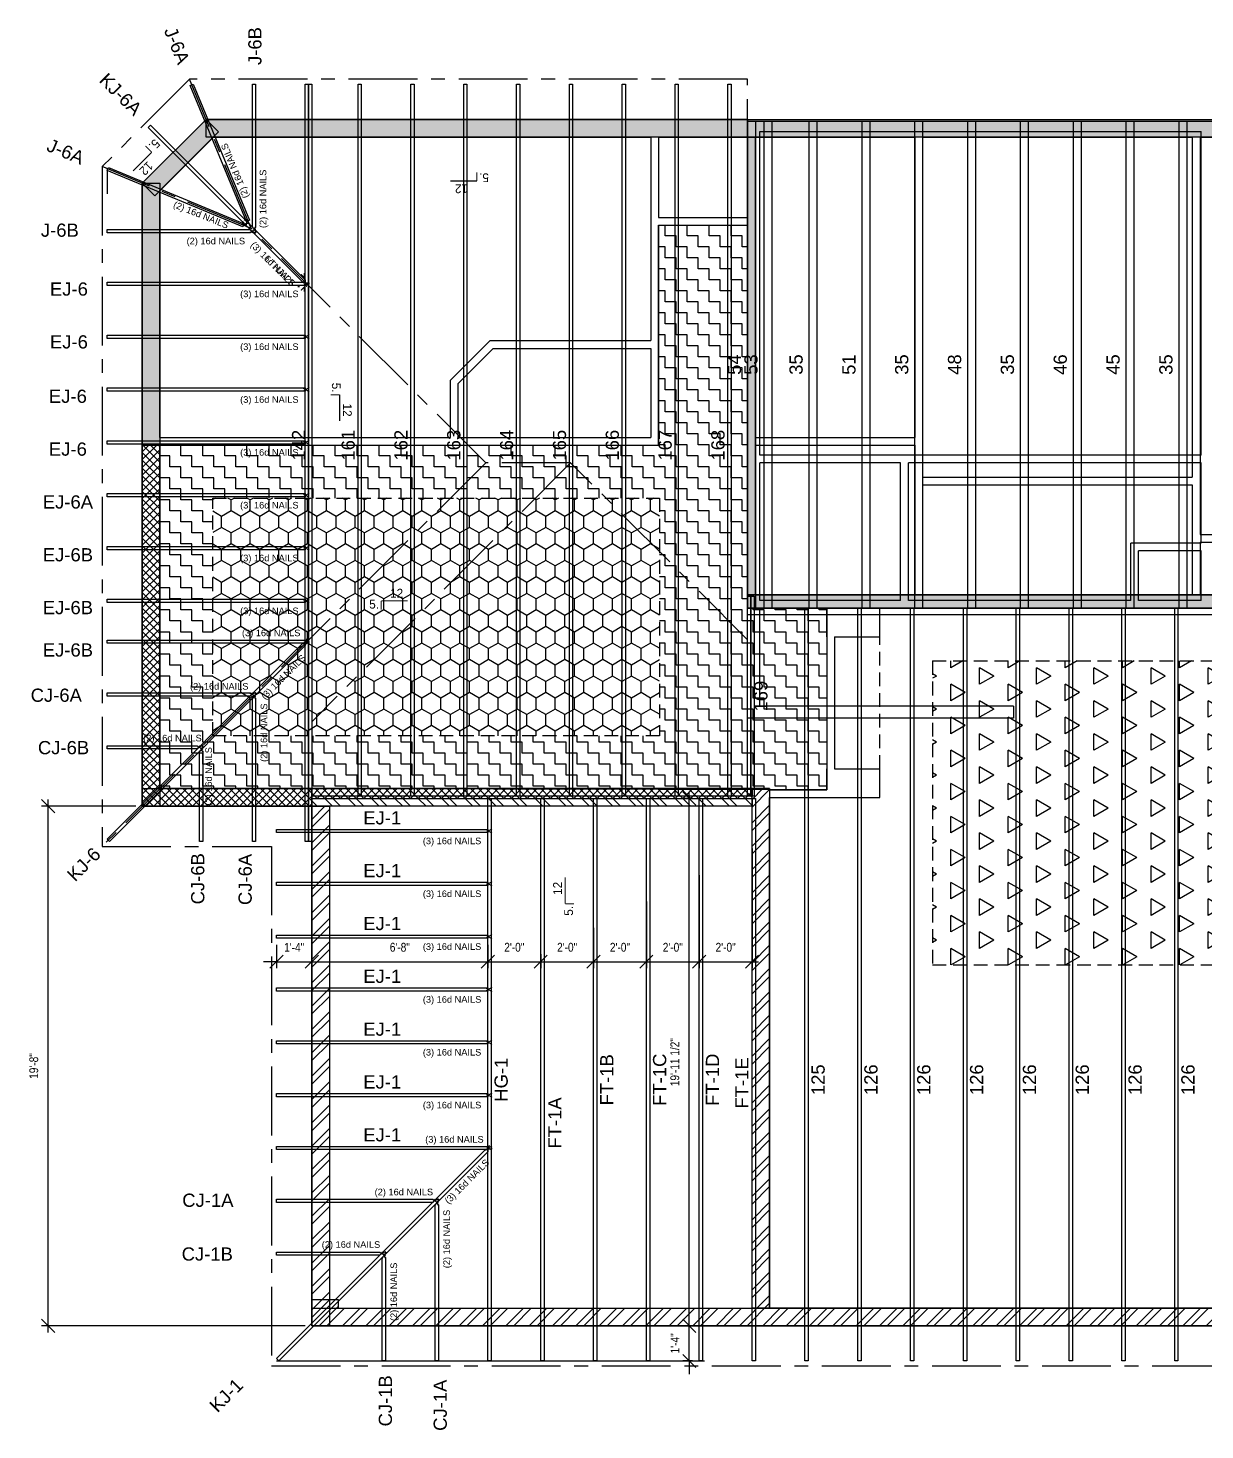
# Model space of a CAD drawing. Header units: inches. Extents: x -2265 to 1810, y 198 to 834.
# Drawn here: x 601 to 1135, y 198 to 834 of the extents above; entities that cross this region are included whole.
import ezdxf
from ezdxf.enums import TextEntityAlignment as Align

# ---------------------------------------------------------------- set-up
doc = ezdxf.new("R2010")
doc.units = ezdxf.units.IN
doc.header["$LTSCALE"] = 25
doc.header["$MEASUREMENT"] = 0
doc.header["$PDMODE"] = 34
doc.header["$PDSIZE"] = 0.08
doc.linetypes.add('CENTER', pattern=[2, 1.25, -0.25, 0.25, -0.25])
doc.linetypes.add('HIDDEN', pattern=[0.375, 0.25, -0.125])
for name, color, linetype in [('1WEXTERIOR', 150, 'Continuous'), ('1WINTERIOR', 4, 'Continuous'), ('1WMISC', 202, 'Continuous'), ('2WEXTERIOR', 192, 'Continuous'), ('2WINTERIOR', 201, 'Continuous'), ('r_ceiling_height', 1, 'Continuous'), ('R_connectors', 150, 'Continuous'), ('R_connectors_text', 150, 'Continuous'), ('RBearing', 53, 'Continuous'), ('RDIM', 2, 'Continuous'), ('RLWorking', 32, 'Continuous'), ('RMARK', 80, 'Continuous'), ('ROOF', 7, 'CENTER'), ('RTRUSS', 30, 'Continuous')]:
    doc.layers.add(name, color=color, linetype=linetype)
doc.styles.add('Dim', font='ARIALN.TTF')
doc.styles.add('Plane', font='arial.ttf')
doc.dimstyles.new('Clearspan', dxfattribs={"dimscale": 48, "dimtxt": 0.083333, "dimasz": 0.125, "dimexe": 0.0625, "dimexo": 0.0625, "dimgap": 0.09375, "dimtad": 1, "dimtoh": 1, "dimdec": 4, "dimzin": 3, "dimdsep": 46, "dimlunit": 4, "dimtxsty": 'Dim', "dimblk": 'OBLIQUE', "dimcen": 0.09375, "dimdle": 0.0625, "dimazin": 0, "dimtfac": 1, "dimtdec": 4, "dimtix": 1, "dimtmove": 2, "dimatfit": 3, "dimfxl": 1, "dimfrac": 2, "dimtolj": 1, "dimtzin": 3, "dimarcsym": 0})

# ---------------------------------------------------------------- blocks, each defined once
blk = doc.blocks.new('PitchIndicator')
at = {"color": 0, "const_width": 0.5}
for points in [[(0, 0), (0, 4)], [(0, 4), (12, 4)]]:
    blk.add_lwpolyline(points, dxfattribs=at)
at = {"color": 0}
blk.add_text('12', height=4, dxfattribs=at).set_placement((4, 5.5))
blk.add_attdef('PITCH', text='', height=4, dxfattribs=at).set_placement((-1, 0.5), align=Align.RIGHT)
blk = doc.blocks.new('hanger16dNAILS')
at = {"color": 0, "const_width": 0.5}
for points in [[(1.12, -0.75), (-1.91, 1)], [(1.12, 0.75), (-1.91, -1)]]:
    blk.add_lwpolyline(points, dxfattribs=at)
blk = doc.blocks.new('_OBLIQUE')
at = {"color": 0, "linetype": 'ByBlock'}
blk.add_line((-0.5, -0.5), (0.5, 0.5), dxfattribs=at)
blk = doc.blocks.new('*D189')
at = {"layer": 'Defpoints', "color": 0, "transparency": 16777216}
for p in [(713.44, 420.86), (729.44, 420.86), (729.44, 410.23)]:
    blk.add_point(p, dxfattribs=at)
at = {"layer": 'RDIM', "color": 0, "lineweight": -2, "transparency": 16777216}
for p, q in [((713.44, 417.86), (713.44, 407.23)), ((729.44, 417.86), (729.44, 407.23)), ((713.44, 410.23), (707.44, 410.23)), ((713.44, 410.23), (729.44, 410.23)), ((729.44, 410.23), (735.44, 410.23))]:
    blk.add_line(p, q, dxfattribs=at)
at = {"layer": 'RDIM', "color": 0, "lineweight": -2, "transparency": 16777216, "xscale": 6, "yscale": 6, "zscale": 6}
blk.add_blockref('_OBLIQUE', (713.44, 410.23), dxfattribs=at)
at = {"layer": 'RDIM', "color": 0, "lineweight": -2, "transparency": 16777216, "xscale": 6, "yscale": 6, "zscale": 6, "rotation": 180}
blk.add_blockref('_OBLIQUE', (729.44, 410.23), dxfattribs=at)
at = {"layer": 'RDIM', "color": 0, "transparency": 16777216, "insert": (721.44, 416.74), "char_height": 4, "attachment_point": 5, "style": 'Dim'}
blk.add_mtext('\\A1;1\'-4"', dxfattribs=at)
blk = doc.blocks.new('*D190')
at = {"layer": 'Defpoints', "color": 0, "transparency": 16777216}
for p in [(729.44, 420.86), (809.44, 420.86), (809.44, 410.23)]:
    blk.add_point(p, dxfattribs=at)
at = {"layer": 'RDIM', "color": 0, "lineweight": -2, "transparency": 16777216}
for p, q in [((729.44, 417.86), (729.44, 407.23)), ((809.44, 417.86), (809.44, 407.23)), ((726.44, 410.23), (812.44, 410.23))]:
    blk.add_line(p, q, dxfattribs=at)
at = {"layer": 'RDIM', "color": 0, "lineweight": -2, "transparency": 16777216, "xscale": 6, "yscale": 6, "zscale": 6, "rotation": 180}
blk.add_blockref('_OBLIQUE', (729.44, 410.23), dxfattribs=at)
at = {"layer": 'RDIM', "color": 0, "lineweight": -2, "transparency": 16777216, "xscale": 6, "yscale": 6, "zscale": 6}
blk.add_blockref('_OBLIQUE', (809.44, 410.23), dxfattribs=at)
at = {"layer": 'RDIM', "color": 0, "transparency": 16777216, "insert": (769.44, 416.77), "char_height": 4, "attachment_point": 5, "style": 'Dim'}
blk.add_mtext('\\A1;6\'-8"', dxfattribs=at)
blk = doc.blocks.new('*D191')
at = {"layer": 'Defpoints', "color": 0, "transparency": 16777216}
for p in [(809.44, 420.86), (833.44, 416.61, 191.31), (833.44, 410.23)]:
    blk.add_point(p, dxfattribs=at)
at = {"layer": 'RDIM', "color": 0, "lineweight": -2, "transparency": 16777216}
for p, q in [((809.44, 417.86), (809.44, 407.23)), ((806.44, 410.23), (836.44, 410.23)), ((833.44, 413.61), (833.44, 407.23))]:
    blk.add_line(p, q, dxfattribs=at)
at = {"layer": 'RDIM', "color": 0, "lineweight": -2, "transparency": 16777216, "xscale": 6, "yscale": 6, "zscale": 6, "rotation": 180}
blk.add_blockref('_OBLIQUE', (809.44, 410.23), dxfattribs=at)
at = {"layer": 'RDIM', "color": 0, "lineweight": -2, "transparency": 16777216, "xscale": 6, "yscale": 6, "zscale": 6}
blk.add_blockref('_OBLIQUE', (833.44, 410.23), dxfattribs=at)
at = {"layer": 'RDIM', "color": 0, "transparency": 16777216, "insert": (821.44, 416.77), "char_height": 4, "attachment_point": 5, "style": 'Dim'}
blk.add_mtext('\\A1;2\'-0"', dxfattribs=at)
blk = doc.blocks.new('*D192')
at = {"layer": 'Defpoints', "color": 0, "transparency": 16777216}
for p in [(857.44, 428.61, 201.31), (833.44, 416.61, 191.31), (857.44, 410.23)]:
    blk.add_point(p, dxfattribs=at)
at = {"layer": 'RDIM', "color": 0, "lineweight": -2, "transparency": 16777216}
for p, q in [((857.44, 425.61), (857.44, 407.23)), ((830.44, 410.23), (860.44, 410.23)), ((833.44, 413.61), (833.44, 407.23))]:
    blk.add_line(p, q, dxfattribs=at)
at = {"layer": 'RDIM', "color": 0, "lineweight": -2, "transparency": 16777216, "xscale": 6, "yscale": 6, "zscale": 6, "rotation": 180}
blk.add_blockref('_OBLIQUE', (833.44, 410.23), dxfattribs=at)
at = {"layer": 'RDIM', "color": 0, "lineweight": -2, "transparency": 16777216, "xscale": 6, "yscale": 6, "zscale": 6}
blk.add_blockref('_OBLIQUE', (857.44, 410.23), dxfattribs=at)
at = {"layer": 'RDIM', "color": 0, "transparency": 16777216, "insert": (845.44, 416.77), "char_height": 4, "attachment_point": 5, "style": 'Dim'}
blk.add_mtext('\\A1;2\'-0"', dxfattribs=at)
blk = doc.blocks.new('*D193')
at = {"layer": 'Defpoints', "color": 0, "transparency": 16777216}
for p in [(881.44, 440.61, 211.31), (857.44, 428.61, 201.31), (881.44, 410.23)]:
    blk.add_point(p, dxfattribs=at)
at = {"layer": 'RDIM', "color": 0, "lineweight": -2, "transparency": 16777216}
for p, q in [((881.44, 437.61), (881.44, 407.23)), ((857.44, 425.61), (857.44, 407.23)), ((854.44, 410.23), (884.44, 410.23))]:
    blk.add_line(p, q, dxfattribs=at)
at = {"layer": 'RDIM', "color": 0, "lineweight": -2, "transparency": 16777216, "xscale": 6, "yscale": 6, "zscale": 6, "rotation": 180}
blk.add_blockref('_OBLIQUE', (857.44, 410.23), dxfattribs=at)
at = {"layer": 'RDIM', "color": 0, "lineweight": -2, "transparency": 16777216, "xscale": 6, "yscale": 6, "zscale": 6}
blk.add_blockref('_OBLIQUE', (881.44, 410.23), dxfattribs=at)
at = {"layer": 'RDIM', "color": 0, "transparency": 16777216, "insert": (869.44, 416.77), "char_height": 4, "attachment_point": 5, "style": 'Dim'}
blk.add_mtext('\\A1;2\'-0"', dxfattribs=at)
blk = doc.blocks.new('*D194')
at = {"layer": 'Defpoints', "color": 0, "transparency": 16777216}
for p in [(905.44, 452.61, 221.31), (881.44, 440.61, 211.31), (905.44, 410.23)]:
    blk.add_point(p, dxfattribs=at)
at = {"layer": 'RDIM', "color": 0, "lineweight": -2, "transparency": 16777216}
for p, q in [((905.44, 449.61), (905.44, 407.23)), ((881.44, 437.61), (881.44, 407.23)), ((878.44, 410.23), (908.44, 410.23))]:
    blk.add_line(p, q, dxfattribs=at)
at = {"layer": 'RDIM', "color": 0, "lineweight": -2, "transparency": 16777216, "xscale": 6, "yscale": 6, "zscale": 6, "rotation": 180}
blk.add_blockref('_OBLIQUE', (881.44, 410.23), dxfattribs=at)
at = {"layer": 'RDIM', "color": 0, "lineweight": -2, "transparency": 16777216, "xscale": 6, "yscale": 6, "zscale": 6}
blk.add_blockref('_OBLIQUE', (905.44, 410.23), dxfattribs=at)
at = {"layer": 'RDIM', "color": 0, "transparency": 16777216, "insert": (893.44, 416.77), "char_height": 4, "attachment_point": 5, "style": 'Dim'}
blk.add_mtext('\\A1;2\'-0"', dxfattribs=at)
blk = doc.blocks.new('*D195')
at = {"layer": 'Defpoints', "color": 0, "transparency": 16777216}
for p in [(929.44, 464.61, 231.31), (905.44, 452.61, 221.31), (929.44, 410.23)]:
    blk.add_point(p, dxfattribs=at)
at = {"layer": 'RDIM', "color": 0, "lineweight": -2, "transparency": 16777216}
for p, q in [((929.44, 461.61), (929.44, 407.23)), ((905.44, 449.61), (905.44, 407.23)), ((902.44, 410.23), (932.44, 410.23))]:
    blk.add_line(p, q, dxfattribs=at)
at = {"layer": 'RDIM', "color": 0, "lineweight": -2, "transparency": 16777216, "xscale": 6, "yscale": 6, "zscale": 6, "rotation": 180}
blk.add_blockref('_OBLIQUE', (905.44, 410.23), dxfattribs=at)
at = {"layer": 'RDIM', "color": 0, "lineweight": -2, "transparency": 16777216, "xscale": 6, "yscale": 6, "zscale": 6}
blk.add_blockref('_OBLIQUE', (929.44, 410.23), dxfattribs=at)
at = {"layer": 'RDIM', "color": 0, "transparency": 16777216, "insert": (917.44, 416.77), "char_height": 4, "attachment_point": 5, "style": 'Dim'}
blk.add_mtext('\\A1;2\'-0"', dxfattribs=at)
blk = doc.blocks.new('*D196')
at = {"layer": 'Defpoints', "color": 0, "transparency": 16777216}
for p in [(609.7, 480.86), (652.44, 480.86), (729.44, 244.86)]:
    blk.add_point(p, dxfattribs=at)
at = {"layer": 'RDIM', "color": 0, "lineweight": -2, "transparency": 16777216}
for p, q in [((649.44, 480.86), (606.7, 480.86)), ((609.7, 241.86), (609.7, 483.86)), ((726.44, 244.86), (606.7, 244.86))]:
    blk.add_line(p, q, dxfattribs=at)
at = {"layer": 'RDIM', "color": 0, "lineweight": -2, "transparency": 16777216, "xscale": 6, "yscale": 6, "zscale": 6}
for p, rotation in [((609.7, 480.86), 90), ((609.7, 244.86), 270)]:
    blk.add_blockref('_OBLIQUE', p, dxfattribs=dict(at, rotation=rotation))
at = {"layer": 'RDIM', "color": 0, "transparency": 16777216, "insert": (603.16, 362.86), "char_height": 4, "attachment_point": 5, "rotation": 90, "style": 'Dim'}
blk.add_mtext('\\A1;19\'-8"', dxfattribs=at)
blk = doc.blocks.new('*D197')
at = {"layer": 'Defpoints', "color": 0, "transparency": 16777216}
for p in [(900.94, 244.86), (905.44, 244.86), (905.44, 228.86)]:
    blk.add_point(p, dxfattribs=at)
at = {"layer": 'RDIM', "color": 0, "lineweight": -2, "transparency": 16777216}
for p, q in [((900.94, 244.86), (900.94, 250.86)), ((902.44, 244.86), (897.94, 244.86)), ((900.94, 228.86), (900.94, 244.86)), ((902.44, 228.86), (897.94, 228.86)), ((900.94, 228.86), (900.94, 222.86))]:
    blk.add_line(p, q, dxfattribs=at)
at = {"layer": 'RDIM', "color": 0, "lineweight": -2, "transparency": 16777216, "xscale": 6, "yscale": 6, "zscale": 6}
for p, rotation in [((900.94, 244.86), 270), ((900.94, 228.86), 90)]:
    blk.add_blockref('_OBLIQUE', p, dxfattribs=dict(at, rotation=rotation))
at = {"layer": 'RDIM', "color": 0, "transparency": 16777216, "insert": (894.43, 236.86), "char_height": 4, "attachment_point": 5, "rotation": 90, "style": 'Dim'}
blk.add_mtext('\\A1;1\'-4"', dxfattribs=at)
blk = doc.blocks.new('*D198')
at = {"layer": 'Defpoints', "color": 0, "transparency": 16777216}
for p in [(900.94, 484.36), (905.44, 484.36), (905.44, 244.86)]:
    blk.add_point(p, dxfattribs=at)
at = {"layer": 'RDIM', "color": 0, "lineweight": -2, "transparency": 16777216}
for p, q in [((902.44, 484.36), (897.94, 484.36)), ((900.94, 241.86), (900.94, 487.36)), ((902.44, 244.86), (897.94, 244.86))]:
    blk.add_line(p, q, dxfattribs=at)
at = {"layer": 'RDIM', "color": 0, "lineweight": -2, "transparency": 16777216, "xscale": 6, "yscale": 6, "zscale": 6}
for p, rotation in [((900.94, 484.36), 90), ((900.94, 244.86), 270)]:
    blk.add_blockref('_OBLIQUE', p, dxfattribs=dict(at, rotation=rotation))
at = {"layer": 'RDIM', "color": 0, "transparency": 16777216, "insert": (894.37, 364.61), "char_height": 4, "attachment_point": 5, "rotation": 90, "style": 'Dim'}
blk.add_mtext('\\A1;19\'-11 1/2"', dxfattribs=at)
blk = doc.blocks.new('hangerTHJA26L45')
at = {"color": 0, "const_width": 0.5}
for points in [[(-1.25, 3.9571), (-1.25, 1.9571), (-2.6642, 3.3713)], [(0.3408, 3.1692), (1.0479, 3.8764)], [(3.3713, -2.6642), (1.9571, -1.25), (3.9571, -1.25)]]:
    blk.add_lwpolyline(points, dxfattribs=at)

msp = doc.modelspace()

# ---------------------------------------------------------------- hatches: boundary and pattern name
at = {"layer": '1WMISC'}
h = msp.add_hatch(dxfattribs=at)
h.set_pattern_fill('DOTS', color=2, scale=20, angle=90)
h.paths.add_polyline_path([(1685.44329, 459.86018), (1677.44329, 459.86018), (1677.44329, 576.86018), (1717.44329, 576.86018), (1717.44329, 784.86018), (684.757, 784.86018), (660.44329, 760.54647), (660.44329, 644.86018), (652.44329, 644.86018), (652.44329, 763.86018), (681.44329, 792.86018), (1725.44329, 792.86018), (1725.44329, 568.86018), (1685.44329, 568.86018)])
h = msp.add_hatch(dxfattribs=at)
h.set_pattern_fill('DOTS', color=2, scale=20, angle=90)
h.paths.add_polyline_path([(927.44329, 784.86018), (927.44329, 570.86018), (1294.94329, 570.86018), (1294.94329, 576.86018), (930.94329, 576.86018), (930.94329, 784.86018)])
h = msp.add_hatch(dxfattribs=at)
h.set_pattern_fill('ANSI37', color=3, scale=20, angle=90)
h.paths.add_polyline_path([(652.44329, 644.86018), (652.44329, 480.86018), (729.44329, 480.86018), (729.44329, 488.86018), (660.44329, 488.86018), (660.44329, 644.86018)])
h = msp.add_hatch(dxfattribs=at)
h.set_pattern_fill('ANSI32', color=256, scale=20)
h.paths.add_polyline_path([(1677.44329, 252.86018), (1677.44329, 244.86018), (729.44329, 244.86018), (729.44329, 480.86018), (737.44329, 480.86018), (737.44329, 256.86018), (741.44329, 256.86018), (741.44329, 252.86018), (929.44329, 252.86018), (929.44329, 488.86018), (937.44329, 488.86018), (937.44329, 252.86018)])
h = msp.add_hatch(dxfattribs=at)
h.set_pattern_fill('ANSI37', color=3, scale=20, angle=90)
h.paths.add_polyline_path([(729.44329, 488.86018), (729.44329, 484.36018), (929.44329, 484.36018), (929.44329, 488.86018)])
h = msp.add_hatch(dxfattribs=at)
h.set_pattern_fill('ANSI32', color=256, scale=20, angle=90)
h.paths.add_polyline_path([(729.44329, 480.86018), (729.44329, 484.36018), (929.44329, 484.36018), (929.44329, 480.86018)])
at = {"layer": 'r_ceiling_height'}
h = msp.add_hatch(dxfattribs=at)
h.set_pattern_fill('ZIGZAG', color=256, scale=40, angle=90)
h.set_pattern_definition([(90, (0, 0), (-5, 5), [5, -5]), (180, (3e-16, 5), (-5, -5), [5, -5])])
h.paths.add_polyline_path([(927.44329, 570.86018), (927.44329, 744.86018), (886.94329, 744.86018), (886.94329, 644.86018), (660.44329, 644.86018), (660.44329, 488.86018), (729.44329, 488.86018), (929.44329, 488.86018), (937.44329, 488.86018), (937.44329, 488.40308), (963.44329, 488.36018), (963.44329, 570.86018)])
h.paths.add_polyline_path([(887.44329, 512.86018), (684.44329, 512.86018), (684.44329, 620.86018), (887.44329, 620.86018)], flags=16)
h = msp.add_hatch(dxfattribs=at)
h.set_pattern_fill('HONEY', color=90, scale=40, angle=90)
h.paths.add_polyline_path([(684.44329, 620.86018), (684.44329, 512.86018), (887.44329, 512.86018), (887.44329, 620.86018)])
h = msp.add_hatch(dxfattribs=at)
h.set_pattern_fill('TRIANG', color=90, scale=40, angle=90)
h.paths.add_polyline_path([(1233.44329, 408.86018), (1233.44329, 546.86018), (1011.44329, 546.86018), (1011.44329, 408.86018)])

# ---------------------------------------------------------------- linework, layer by layer
at = {"layer": '1WEXTERIOR'}
for p, q in [((652.44329, 763.86018), (681.44329, 792.86018)), ((681.44329, 792.86018), (1725.44329, 792.86018)), ((660.44329, 760.54647), (684.757, 784.86018)), ((684.757, 784.86018), (883.44329, 784.86018)), ((886.94329, 784.86018), (927.44329, 784.86018)), ((930.94329, 784.86018), (1003.44329, 784.86018)), ((1006.94329, 784.86018), (1129.44329, 784.86018)), ((1132.94329, 784.86018), (1265.44329, 784.86018)), ((652.44329, 480.86018), (652.44329, 763.86018)), ((660.44329, 648.36018), (660.44329, 760.54647)), ((660.44329, 488.86018), (660.44329, 644.86018)), ((937.44329, 488.86018), (660.44329, 488.86018)), ((937.44329, 488.36018), (937.44329, 488.86018)), ((937.44329, 252.86018), (937.44329, 484.86018)), ((929.44329, 480.86018), (652.44329, 480.86018)), ((729.44329, 480.86018), (729.44329, 244.86018)), ((737.44329, 480.86018), (737.44329, 256.86018)), ((929.44329, 252.86018), (929.44329, 480.86018)), ((729.44329, 256.86018), (741.44329, 256.86018)), ((741.44329, 256.86018), (741.44329, 252.86018)), ((741.44329, 252.86018), (929.44329, 252.86018)), ((1315.44329, 252.86018), (937.44329, 252.86018)), ((729.44329, 244.86018), (929.44329, 244.86018)), ((1733.44329, 244.86018), (929.44329, 244.86018))]:
    msp.add_line(p, q, dxfattribs=at)
at = {"layer": '1WINTERIOR'}
for p, q in [((883.44329, 784.86018), (883.44329, 692.36018)), ((886.94329, 784.86018), (886.94329, 748.36018)), ((927.44329, 784.86018), (927.44329, 748.36018)), ((930.94329, 784.86018), (930.94329, 648.36018)), ((1003.44329, 784.86018), (1003.44329, 648.36018)), ((1006.94329, 784.86018), (1006.94329, 630.36018)), ((1129.44329, 784.86018), (1129.44329, 630.36018)), ((1132.94329, 784.86018), (1132.94329, 604.36018)), ((886.94329, 748.36018), (927.44329, 748.36018)), ((886.94329, 744.86018), (927.44329, 744.86018)), ((886.94329, 744.86018), (886.94329, 644.86018)), ((927.44329, 744.86018), (927.44329, 570.86018)), ((792.44329, 674.36018), (810.44329, 692.36018)), ((795.94329, 672.91043), (811.89304, 688.86018)), ((810.44329, 692.36018), (883.44329, 692.36018)), ((811.89304, 688.86018), (883.44329, 688.86018)), ((883.44329, 688.86018), (883.44329, 648.36018)), ((792.44329, 648.36018), (792.44329, 674.36018)), ((795.94329, 648.36018), (795.94329, 672.91043)), ((660.44329, 648.36018), (792.44329, 648.36018)), ((660.44329, 644.86018), (886.94329, 644.86018)), ((795.94329, 648.36018), (883.44329, 648.36018)), ((930.94329, 648.36018), (1003.44329, 648.36018)), ((930.94329, 644.86018), (1003.44329, 644.86018)), ((930.94329, 644.86018), (930.94329, 576.86018)), ((1003.44329, 644.86018), (1003.44329, 576.86018)), ((1006.94329, 630.36018), (1129.44329, 630.36018)), ((1006.94329, 626.86018), (1129.44329, 626.86018)), ((1006.94329, 626.86018), (1006.94329, 576.86018)), ((1129.44329, 626.86018), (1129.44329, 576.86018)), ((1132.94329, 604.36018), (1223.44329, 604.36018)), ((1132.94329, 600.86018), (1219.94329, 600.86018)), ((1132.94329, 600.86018), (1132.94329, 576.86018)), ((930.94329, 576.86018), (1003.44329, 576.86018)), ((1006.94329, 576.86018), (1129.44329, 576.86018)), ((1132.94329, 576.86018), (1219.94329, 576.86018)), ((927.44329, 570.86018), (963.44329, 570.86018)), ((963.44329, 557.86018), (963.44329, 570.86018)), ((987.44329, 557.86018), (987.44329, 570.86018)), ((987.44329, 570.86018), (1233.44329, 570.86018)), ((963.44329, 557.86018), (963.44329, 497.86018)), ((966.94329, 557.86018), (987.44329, 557.86018)), ((966.94329, 557.86018), (966.94329, 497.86018)), ((963.44329, 488.36018), (963.44329, 497.86018)), ((966.94329, 497.86018), (987.44329, 497.86018)), ((987.44329, 484.86018), (987.44329, 497.86018)), ((937.44329, 488.36018), (963.44329, 488.36018)), ((937.44329, 484.86018), (987.44329, 484.86018))]:
    msp.add_line(p, q, dxfattribs=at)
at = {"layer": '1WINTERIOR', "linetype": 'HIDDEN'}
for p, q in [((684.44329, 512.86018), (684.44329, 620.86018)), ((684.44329, 620.86018), (887.44329, 620.86018)), ((887.44329, 620.86018), (887.44329, 512.86018)), ((987.44329, 497.86018), (987.44329, 557.86018)), ((1011.44329, 546.86018), (1011.44329, 408.86018)), ((1011.44329, 546.86018), (1233.44329, 546.86018)), ((887.44329, 512.86018), (684.44329, 512.86018)), ((1011.44329, 408.86018), (1233.44329, 408.86018))]:
    msp.add_line(p, q, dxfattribs=at)
at = {"layer": '1WMISC', "color": 2}
for points in [[(1685.44329, 459.86018), (1677.44329, 459.86018), (1677.44329, 576.86018), (1717.44329, 576.86018), (1717.44329, 784.86018), (684.757, 784.86018), (660.44329, 760.54647), (660.44329, 644.86018), (652.44329, 644.86018), (652.44329, 763.86018), (681.44329, 792.86018), (1725.44329, 792.86018), (1725.44329, 568.86018), (1685.44329, 568.86018)], [(927.44329, 784.86018), (927.44329, 570.86018), (1294.94329, 570.86018), (1294.94329, 576.86018), (930.94329, 576.86018), (930.94329, 784.86018)]]:
    msp.add_lwpolyline(points, close=True, dxfattribs=at)
at = {"layer": '1WMISC', "color": 3}
for points in [[(652.44329, 644.86018), (652.44329, 480.86018), (729.44329, 480.86018), (729.44329, 488.86018), (660.44329, 488.86018), (660.44329, 644.86018)], [(729.44329, 488.86018), (729.44329, 484.36018), (929.44329, 484.36018), (929.44329, 488.86018)]]:
    msp.add_lwpolyline(points, close=True, dxfattribs=at)
at = {"layer": '1WMISC'}
for points in [[(1677.44329, 252.86018), (1677.44329, 244.86018), (729.44329, 244.86018), (729.44329, 480.86018), (737.44329, 480.86018), (737.44329, 256.86018), (741.44329, 256.86018), (741.44329, 252.86018), (929.44329, 252.86018), (929.44329, 488.86018), (937.44329, 488.86018), (937.44329, 252.86018)], [(729.44329, 480.86018), (729.44329, 484.36018), (929.44329, 484.36018), (929.44329, 480.86018)]]:
    msp.add_lwpolyline(points, close=True, dxfattribs=at)
at = {"layer": '2WEXTERIOR'}
for p, q in [((927.44329, 520.86018), (927.44329, 792.86018)), ((927.44329, 792.86018), (1539.44329, 792.86018)), ((932.94329, 787.36018), (1133.44329, 787.36018)), ((932.94329, 640.36018), (932.94329, 787.36018)), ((932.94329, 574.36018), (932.94329, 636.86018)), ((932.94329, 526.36018), (932.94329, 570.86018)), ((1048.25865, 526.36018), (932.94329, 526.36018)), ((1048.25865, 526.36018), (1048.25865, 520.86018)), ((1048.25865, 520.86018), (927.44329, 520.86018))]:
    msp.add_line(p, q, dxfattribs=at)
at = {"layer": '2WINTERIOR'}
for p, q in [((1133.44329, 640.36018), (1133.44329, 787.36018)), ((1133.44329, 640.36018), (932.94329, 640.36018)), ((996.94329, 636.86018), (932.94329, 636.86018)), ((996.94329, 574.36018), (996.94329, 636.86018)), ((1133.44329, 636.86018), (1000.44329, 636.86018)), ((1000.44329, 574.36018), (1000.44329, 636.86018)), ((1133.44329, 600.36018), (1133.44329, 636.86018)), ((1101.44329, 574.36018), (1101.44329, 600.36018)), ((1133.44329, 600.36018), (1101.44329, 600.36018)), ((1104.94329, 574.36018), (1104.94329, 596.86018)), ((1133.44329, 596.86018), (1104.94329, 596.86018)), ((1133.44329, 574.36018), (1133.44329, 596.86018)), ((996.94329, 574.36018), (932.94329, 574.36018)), ((1101.44329, 574.36018), (1000.44329, 574.36018)), ((1133.44329, 574.36018), (1104.94329, 574.36018)), ((1235.44329, 570.86018), (932.94329, 570.86018))]:
    msp.add_line(p, q, dxfattribs=at)
at = {"layer": 'r_ceiling_height'}
msp.add_lwpolyline([(660.44329, 488.86018), (660.44329, 644.86018), (886.94329, 644.86018), (886.94329, 744.86018), (927.44329, 744.86018), (927.44329, 570.86018), (963.44329, 570.86018), (963.44329, 488.36018)], close=True, dxfattribs=at)
at = {"layer": 'RBearing', "color": 53}
for points in [[(687.10015, 787.20332), (658.10015, 758.20332), (652.44329, 763.86018), (681.44329, 792.86018)], [(927.44329, 784.86018), (681.44329, 784.86018), (681.44329, 792.86018), (927.44329, 792.86018)], [(1539.44329, 784.86018), (927.44329, 784.86018), (927.44329, 792.86018), (1539.44329, 792.86018)], [(930.94329, 784.86018), (930.94329, 576.86018), (927.44329, 576.86018), (927.44329, 784.86018)], [(660.44329, 763.86018), (660.44329, 644.86018), (652.44329, 644.86018), (652.44329, 763.86018)], [(660.44329, 644.86018), (660.44329, 480.86018), (652.44329, 480.86018), (652.44329, 644.86018)], [(927.44329, 576.86018), (1294.94329, 576.86018), (1294.94329, 570.86018), (927.44329, 570.86018)], [(652.44329, 488.86018), (729.44329, 488.86018), (729.44329, 480.86018), (652.44329, 480.86018)], [(929.44329, 485.36018), (729.44329, 485.36018), (729.44329, 488.86018), (929.44329, 488.86018)], [(729.44329, 484.36018), (929.44329, 484.36018), (929.44329, 480.86018), (729.44329, 480.86018)], [(937.44329, 488.86018), (937.44329, 252.86018), (929.44329, 252.86018), (929.44329, 488.86018)], [(737.44329, 480.86018), (737.44329, 244.86018), (729.44329, 244.86018), (729.44329, 480.86018)], [(729.44329, 252.86018), (1733.44329, 252.86018), (1733.44329, 244.86018), (729.44329, 244.86018)]]:
    msp.add_lwpolyline(points, close=True, dxfattribs=at)
at = {"layer": 'RBearing', "color": 2}
msp.add_lwpolyline([(1294.94329, 567.86018), (927.44329, 567.86018), (927.44329, 570.86018), (1294.94329, 570.86018)], close=True, dxfattribs=at)
at = {"layer": 'RLWorking'}
for p, q in [((927.44329, 792.11018), (1539.44329, 792.11018)), ((636.44329, 769.6758), (637.01732, 771.06162)), ((636.44329, 770.48759), (636.44329, 759.0147)), ((698.75291, 745.4899), (698.17888, 744.10408)), ((713.44329, 228.86018), (907.79786, 228.86018))]:
    msp.add_line(p, q, dxfattribs=at)
for points in [[(729.44329, 244.86018), (1733.44329, 244.86018), (1733.44329, 373.86018), (1757.44329, 373.86018), (1757.44329, 459.86018), (1685.44329, 459.86018), (1685.44329, 568.86018), (1725.44329, 568.86018), (1725.44329, 792.86018), (1539.44329, 792.86018), (1539.44329, 570.86018), (927.44329, 570.86018), (927.44329, 792.86018), (681.44329, 792.86018), (652.44329, 763.86018), (652.44329, 480.86018), (729.44329, 480.86018)], [(729.44329, 244.86018), (729.44329, 480.86018), (652.44329, 480.86018), (652.44329, 763.86018), (681.44329, 792.86018), (927.44329, 792.86018), (927.44329, 570.86018), (1539.44329, 570.86018), (1539.44329, 792.86018), (1725.44329, 792.86018), (1725.44329, 568.86018), (1685.44329, 568.86018), (1685.44329, 459.86018), (1757.44329, 459.86018), (1757.44329, 373.86018), (1733.44329, 373.86018), (1733.44329, 244.86018)]]:
    msp.add_lwpolyline(points, close=True, dxfattribs=at)
at = {"layer": 'ROOF'}
for p, q in [((673.88389, 811.11018), (634.19329, 771.41957)), ((701.94939, 743.35408), (673.88389, 811.11018)), ((927.44329, 811.11018), (673.88389, 811.11018)), ((927.44329, 570.86018), (927.44329, 811.11018)), ((701.94939, 743.35408), (634.19329, 771.41957)), ((634.19329, 771.41957), (634.19329, 462.61018)), ((808.44329, 636.86018), (701.94939, 743.35408)), ((808.44329, 636.86018), (634.19329, 462.61018)), ((847.04329, 636.86018), (729.44329, 519.26018)), ((847.04329, 636.86018), (808.44329, 636.86018)), ((927.44329, 556.46018), (847.04329, 636.86018)), ((1539.44329, 570.86018), (927.44329, 570.86018)), ((634.19329, 462.61018), (711.19329, 462.61018)), ((711.19329, 462.61018), (711.19329, 226.61018)), ((711.19329, 226.61018), (1751.69329, 226.61018))]:
    msp.add_line(p, q, dxfattribs=at)
at = {"layer": 'RTRUSS'}
for points in [[(675.62767, 808.86018), (701.19939, 747.12459), (699.81357, 746.55056), (674.24185, 808.28615)], [(703.94329, 808.86018), (703.94329, 743.92084), (703.19329, 743.17084), (702.44329, 743.92084), (702.44329, 808.86018)], [(729.44329, 808.86018), (729.44329, 464.86018), (726.44329, 464.86018), (726.44329, 808.86018)], [(727.94329, 808.86018), (727.94329, 464.86018), (726.44329, 464.86018), (726.44329, 808.86018)], [(729.44329, 808.86018), (729.44329, 464.86018), (727.94329, 464.86018), (727.94329, 808.86018)], [(751.94329, 808.86018), (751.94329, 485.36018), (750.44329, 485.36018), (750.44329, 808.86018)], [(775.94329, 808.86018), (775.94329, 485.36018), (774.44329, 485.36018), (774.44329, 808.86018)], [(799.94329, 808.86018), (799.94329, 485.36018), (798.44329, 485.36018), (798.44329, 808.86018)], [(823.94329, 808.86018), (823.94329, 485.36018), (822.44329, 485.36018), (822.44329, 808.86018)], [(847.94329, 808.86018), (847.94329, 485.36018), (846.44329, 485.36018), (846.44329, 808.86018)], [(871.94329, 808.86018), (871.94329, 485.36018), (870.44329, 485.36018), (870.44329, 808.86018)], [(895.94329, 808.86018), (895.94329, 485.36018), (894.44329, 485.36018), (894.44329, 808.86018)], [(919.94329, 808.86018), (919.94329, 485.36018), (918.44329, 485.36018), (918.44329, 808.86018)], [(656.15991, 790.20422), (726.44329, 719.92084), (726.44329, 718.86018), (725.38263, 718.86018), (655.09925, 789.14356)], [(930.94329, 792.11018), (930.94329, 570.86018), (927.44329, 570.86018), (927.44329, 792.11018)], [(938.44329, 792.11018), (938.44329, 570.86018), (934.94329, 570.86018), (934.94329, 792.11018)], [(958.94329, 792.11018), (958.94329, 570.86018), (955.44329, 570.86018), (955.44329, 792.11018)], [(982.94329, 792.11018), (982.94329, 570.86018), (979.44329, 570.86018), (979.44329, 792.11018)], [(1006.94329, 792.11018), (1006.94329, 570.86018), (1003.44329, 570.86018), (1003.44329, 792.11018)], [(1030.94329, 792.11018), (1030.94329, 570.86018), (1027.44329, 570.86018), (1027.44329, 792.11018)], [(1054.94329, 792.11018), (1054.94329, 570.86018), (1051.44329, 570.86018), (1051.44329, 792.11018)], [(1078.94329, 792.11018), (1078.94329, 570.86018), (1075.44329, 570.86018), (1075.44329, 792.11018)], [(1102.94329, 792.11018), (1102.94329, 570.86018), (1099.44329, 570.86018), (1099.44329, 792.11018)], [(1126.94329, 792.11018), (1126.94329, 570.86018), (1123.44329, 570.86018), (1123.44329, 792.11018)], [(637.01732, 771.06162), (698.75291, 745.4899), (698.17888, 744.10408), (636.44329, 769.6758)], [(636.44329, 742.86018), (701.38263, 742.86018), (702.13263, 742.11018), (701.38263, 741.36018), (636.44329, 741.36018)], [(636.44329, 718.86018), (726.44329, 718.86018), (726.44329, 717.36018), (636.44329, 717.36018)], [(636.44329, 694.86018), (726.44329, 694.86018), (726.44329, 693.36018), (636.44329, 693.36018)], [(636.44329, 670.86018), (726.44329, 670.86018), (726.44329, 669.36018), (636.44329, 669.36018)], [(636.44329, 646.86018), (726.44329, 646.86018), (726.44329, 645.36018), (636.44329, 645.36018)], [(636.44329, 622.86018), (726.44329, 622.86018), (726.44329, 621.36018), (636.44329, 621.36018)], [(636.44329, 598.86018), (726.44329, 598.86018), (726.44329, 597.36018), (636.44329, 597.36018)], [(636.44329, 574.86018), (726.44329, 574.86018), (726.44329, 573.36018), (636.44329, 573.36018)], [(927.44329, 485.36018), (927.44329, 576.36018), (930.44329, 576.36018), (930.44329, 485.36018)], [(927.44329, 485.36018), (927.44329, 576.36018), (928.94329, 576.36018), (928.94329, 485.36018)], [(928.94329, 485.36018), (928.94329, 576.36018), (930.44329, 576.36018), (930.44329, 485.36018)], [(953.44329, 228.86018), (953.44329, 570.86018), (954.94329, 570.86018), (954.94329, 228.86018)], [(977.44329, 228.86018), (977.44329, 570.86018), (978.94329, 570.86018), (978.94329, 228.86018)], [(1001.44329, 228.86018), (1001.44329, 570.86018), (1002.94329, 570.86018), (1002.94329, 228.86018)], [(1025.44329, 228.86018), (1025.44329, 570.86018), (1026.94329, 570.86018), (1026.94329, 228.86018)], [(1049.44329, 228.86018), (1049.44329, 570.86018), (1050.94329, 570.86018), (1050.94329, 228.86018)], [(1073.44329, 228.86018), (1073.44329, 570.86018), (1074.94329, 570.86018), (1074.94329, 228.86018)], [(1097.44329, 228.86018), (1097.44329, 570.86018), (1098.94329, 570.86018), (1098.94329, 228.86018)], [(1121.44329, 228.86018), (1121.44329, 570.86018), (1122.94329, 570.86018), (1122.94329, 228.86018)], [(636.44329, 556.36018), (726.44329, 556.36018), (726.44329, 554.86018), (636.44329, 554.86018)], [(636.44329, 465.92084), (725.38263, 554.86018), (726.44329, 554.86018), (726.44329, 553.79952), (637.50395, 464.86018)], [(636.44329, 532.36018), (701.38263, 532.36018), (702.13263, 531.61018), (701.38263, 530.86018), (636.44329, 530.86018)], [(702.44329, 464.86018), (702.44329, 529.79952), (703.19329, 530.54952), (703.94329, 529.79952), (703.94329, 464.86018)], [(636.44329, 508.36018), (677.38263, 508.36018), (678.13263, 507.61018), (677.38263, 506.86018), (636.44329, 506.86018)], [(678.44329, 464.86018), (678.44329, 505.79952), (679.19329, 506.54952), (679.94329, 505.79952), (679.94329, 464.86018)], [(809.44329, 228.86018), (809.44329, 484.36018), (810.94329, 484.36018), (810.94329, 228.86018)], [(833.44329, 228.86018), (833.44329, 484.36018), (834.94329, 484.36018), (834.94329, 228.86018)], [(857.44329, 228.86018), (857.44329, 484.36018), (858.94329, 484.36018), (858.94329, 228.86018)], [(881.44329, 228.86018), (881.44329, 484.36018), (882.94329, 484.36018), (882.94329, 228.86018)], [(905.44329, 228.86018), (905.44329, 484.36018), (906.94329, 484.36018), (906.94329, 228.86018)], [(929.44329, 228.86018), (929.44329, 484.36018), (930.94329, 484.36018), (930.94329, 228.86018)], [(713.44329, 470.36018), (809.44329, 470.36018), (809.44329, 468.86018), (713.44329, 468.86018)], [(713.44329, 446.36018), (809.44329, 446.36018), (809.44329, 444.86018), (713.44329, 444.86018)], [(713.44329, 422.36018), (809.44329, 422.36018), (809.44329, 420.86018), (713.44329, 420.86018)], [(713.44329, 398.36018), (809.44329, 398.36018), (809.44329, 396.86018), (713.44329, 396.86018)], [(713.44329, 374.36018), (809.44329, 374.36018), (809.44329, 372.86018), (713.44329, 372.86018)], [(713.44329, 350.36018), (809.44329, 350.36018), (809.44329, 348.86018), (713.44329, 348.86018)], [(713.44329, 326.36018), (809.44329, 326.36018), (809.44329, 324.86018), (713.44329, 324.86018)], [(713.44329, 229.92084), (808.38263, 324.86018), (809.44329, 324.86018), (809.44329, 323.79952), (714.50395, 228.86018)], [(713.44329, 302.36018), (784.38263, 302.36018), (785.13263, 301.61018), (784.38263, 300.86018), (713.44329, 300.86018)], [(785.44329, 228.86018), (785.44329, 299.79952), (786.19329, 300.54952), (786.94329, 299.79952), (786.94329, 228.86018)], [(713.44329, 278.36018), (760.38263, 278.36018), (761.13263, 277.61018), (760.38263, 276.86018), (713.44329, 276.86018)], [(761.44329, 228.86018), (761.44329, 275.79952), (762.19329, 276.54952), (762.94329, 275.79952), (762.94329, 228.86018)]]:
    msp.add_lwpolyline(points, close=True, dxfattribs=at)

# ---------------------------------------------------------------- block references
at = {"layer": 'R_connectors', "color": 150}
for name, p, rotation in [('hanger16dNAILS', (698.75291, 745.4899), 158.1400754558282), ('hanger16dNAILS', (699.81357, 746.55056), 112.4999999999997), ('hanger16dNAILS', (702.13263, 742.11018), 180.0000000000001), ('hanger16dNAILS', (702.13263, 742.11018), 180.0000000000001), ('hanger16dNAILS', (703.19329, 743.17084), 90.0000000000001), ('hangerTHJA26L45', (726.44329, 718.86018), 135.0000000000001), ('hanger16dNAILS', (726.44329, 718.86018), 134.9999999999999), ('hanger16dNAILS', (726.44329, 718.11018), 180), ('hanger16dNAILS', (726.44329, 694.11018), 180), ('hanger16dNAILS', (726.44329, 670.11018), 180), ('hanger16dNAILS', (726.44329, 646.11018), 180), ('hanger16dNAILS', (726.44329, 622.11018), 180), ('hanger16dNAILS', (726.44329, 598.11018), 180), ('hanger16dNAILS', (726.44329, 574.11018), 180), ('hanger16dNAILS', (726.44329, 555.61018), 180), ('hanger16dNAILS', (702.13263, 531.61018), 179.9999999999999), ('hanger16dNAILS', (702.13263, 531.61018), 179.9999999999999), ('hanger16dNAILS', (703.19329, 530.54952), 270), ('hanger16dNAILS', (703.19329, 530.54952), 270), ('hanger16dNAILS', (678.13263, 507.61018), 180.0000000000001), ('hanger16dNAILS', (679.19329, 506.54952), 270), ('hanger16dNAILS', (809.44329, 469.61018), 180), ('hanger16dNAILS', (809.44329, 445.61018), 180), ('hanger16dNAILS', (809.44329, 421.61018), 180), ('hanger16dNAILS', (809.44329, 397.61018), 180), ('hanger16dNAILS', (809.44329, 373.61018), 180), ('hanger16dNAILS', (809.44329, 349.61018), 180), ('hanger16dNAILS', (809.44329, 325.61018), 180), ('hanger16dNAILS', (785.13263, 301.61018), 180), ('hanger16dNAILS', (786.19329, 300.54952), 270), ('hanger16dNAILS', (761.13263, 277.61018), 180), ('hanger16dNAILS', (762.19329, 276.54952), 270.0000000000002)]:
    msp.add_blockref(name, p, dxfattribs=dict(at, rotation=rotation))
at = {"layer": 'R_connectors', "color": 1}
for p, rotation in [((726.44329, 598.11018), 180), ((726.44329, 574.11018), 180), ((726.44329, 554.86018), 225), ((809.44329, 324.86018), 225)]:
    msp.add_blockref('hanger16dNAILS', p, dxfattribs=dict(at, rotation=rotation))
at = {"layer": 'RDIM'}
for p, rotation in [((653.88938, 780.78279), 225), ((804.44329, 768.86018), 180), ((738.08708, 667.7913), 270), ((848.59566, 436.57298), 90)]:
    msp.add_blockref('PitchIndicator', p, dxfattribs=dict(at, rotation=rotation)).add_auto_attribs({'PITCH': '5.'})
msp.add_blockref('PitchIndicator', (760.99037, 570.13379), dxfattribs=at).add_auto_attribs({'PITCH': '5.'})

# ---------------------------------------------------------------- texts
at = {"layer": 'R_connectors_text', "color": 150, "style": 'Plane'}
for rotation, p in [(112.5, (701.84639, 758.12041)), (90, (709.65217, 743.48597))]:
    msp.add_text('(2) 16d NAILS', height=3, rotation=rotation, dxfattribs=at).set_placement(p, align=Align.BOTTOM_LEFT)
for s, rotation, p in [('(2) 16d NAILS', 338.14007546, (691.99777, 745.93565)), ('(3) 16d NAILS', 315, (722.20065, 718.86018)), ('LTHJA26', 315, (722.20065, 718.86018)), ('(2) 16d NAILS', 360, (700.67823, 536.817)), ('(2) 16d NAILS', 90, (706.19329, 527.54952)), ('(2) 16d NAILS', 90, (706.19329, 527.54952)), ('(2) 16d NAILS', 90, (681.06497, 507.70127)), ('(3) 16d NAILS', 360, (806.44329, 466.61018)), ('(3) 16d NAILS', 360, (806.44329, 394.61018)), ('(3) 16d NAILS', 360, (806.44329, 370.61018)), ('(2) 16d NAILS', 90, (789.19329, 297.54952)), ('(2) 16d NAILS', 90, (765.19329, 273.54952))]:
    msp.add_text(s, height=3, rotation=rotation, dxfattribs=at).set_placement(p, align=Align.TOP_RIGHT)
for s, p in [('(2) 16d NAILS', (699.13263, 739.11018)), ('(2) 16d NAILS', (699.13263, 739.11018)), ('(3) 16d NAILS', (723.44329, 715.11018)), ('(3) 16d NAILS', (723.44329, 691.11018)), ('(3) 16d NAILS', (723.44329, 667.11018)), ('(3) 16d NAILS', (723.44329, 643.11018)), ('(3) 16d NAILS', (723.44329, 619.11018)), ('(3) 16d NAILS', (723.44329, 595.11018)), ('(3) 16d NAILS', (723.44329, 571.11018)), ('(3) 16d NAILS', (724.27587, 561.09731)), ('(2) 16d NAILS', (679.4187, 513.30863)), ('(3) 16d NAILS', (806.44329, 442.61018)), ('(3) 16d NAILS', (806.44329, 418.61018)), ('(3) 16d NAILS', (806.44329, 346.61018)), ('(3) 16d NAILS', (807.51852, 331.03581)), ('(2) 16d NAILS', (784.54501, 307.14193)), ('(2) 16d NAILS', (760.52209, 283.25762))]:
    msp.add_text(s, height=3, dxfattribs=at).set_placement(p, align=Align.TOP_RIGHT)
at = {"layer": 'R_connectors_text', "color": 1, "style": 'Plane'}
for p in [(708.15905, 529.12682), (791.58308, 299.94774)]:
    msp.add_text('(3) 16d NAILS', height=3, rotation=45, dxfattribs=at).set_placement(p)
at = {"layer": 'RMARK', "color": 2, "style": 'Plane'}
for s, rotation, p in [('J-6B', 90, (703.58475, 826.1915)), ('J-6A', 292, (668.18162, 826.4236)), ('KJ-6A', 315, (642.62734, 804.26746)), ('J-6A', 337.5, (617.59228, 778.27842)), ('KJ-6', 45, (625.84858, 454.49093)), ('CJ-6B', 90, (677.62715, 447.91976)), ('CJ-6A', 90, (699.15659, 447.60328)), ('HG-1', 90, (815.44329, 356.61018)), ('FT-1B', 90, (863.44329, 356.61018)), ('FT-1C', 90, (887.44329, 356.61018)), ('FT-1D', 90, (911.44329, 356.61018)), ('FT-1E', 90, (924.77829, 355.14678)), ('FT-1A', 90, (839.83242, 336.98029)), ('KJ-1', 45, (690.55887, 213.30171)), ('CJ-1B', 90, (762.86744, 210.7541)), ('CJ-1A', 90, (787.78723, 208.73856))]:
    msp.add_text(s, height=6, rotation=rotation, dxfattribs=at).set_placement(p, align=Align.MIDDLE_CENTER)
for s, p in [('J-6B', (614.99052, 742.5492)), ('EJ-6', (619.10668, 715.79876)), ('EJ-6', (619.10668, 691.79876)), ('EJ-6', (618.64577, 667.09491)), ('EJ-6', (618.64577, 643.09491)), ('EJ-6A', (618.64577, 619.09491)), ('EJ-6B', (618.64577, 595.09491)), ('EJ-6B', (618.64577, 571.09491)), ('EJ-6B', (618.64577, 551.84491)), ('CJ-6A', (613.36848, 531.29615)), ('CJ-6B', (616.66763, 507.48528)), ('EJ-1', (761.44329, 475.61018)), ('EJ-1', (761.44329, 451.61018)), ('EJ-1', (761.44329, 427.61018)), ('EJ-1', (761.44329, 403.61018)), ('EJ-1', (761.44329, 379.61018)), ('EJ-1', (761.44329, 355.61018)), ('EJ-1', (761.44329, 331.61018)), ('CJ-1A', (682.23268, 301.88054)), ('CJ-1B', (681.96409, 277.45426))]:
    msp.add_text(s, height=6, dxfattribs=at).set_placement(p, align=Align.MIDDLE_CENTER)
at = {"layer": 'RMARK', "color": 7, "style": 'Plane'}
for s, p in [('54', (921.44329, 681.48518)), ('53', (928.94329, 681.48518)), ('35', (949.44329, 681.48518)), ('51', (973.44329, 681.48518)), ('35', (997.44329, 681.48518)), ('48', (1021.44329, 681.48518)), ('35', (1045.44329, 681.48518)), ('46', (1069.44329, 681.48518)), ('45', (1093.44329, 681.48518)), ('35', (1117.44329, 681.48518)), ('142', (723.44329, 644.86018)), ('161', (745.94329, 644.86018)), ('162', (769.94329, 644.86018)), ('163', (793.94329, 644.86018)), ('164', (817.94329, 644.86018)), ('165', (841.94329, 644.86018)), ('166', (865.94329, 644.86018)), ('167', (889.94329, 644.86018)), ('168', (913.94329, 644.86018)), ('169', (933.44329, 530.86018)), ('125', (959.44329, 356.61018)), ('126', (983.44329, 356.61018)), ('126', (1007.44329, 356.61018)), ('126', (1031.44329, 356.61018)), ('126', (1055.44329, 356.61018)), ('126', (1079.44329, 356.61018)), ('126', (1103.44329, 356.61018)), ('126', (1127.44329, 356.61018))]:
    msp.add_text(s, height=6, rotation=90, dxfattribs=at).set_placement(p, align=Align.MIDDLE_CENTER)

# ---------------------------------------------------------------- dimensions: what is measured, and where the dimension line sits
at = {"layer": 'RDIM'}
for base, p1, p2, picture, middle in [((900.94001, 484.36018), (905.44329, 244.86018), (905.44329, 484.36018), '*D198', (894.3718, 364.61018)), ((609.70427, 480.86018), (729.44329, 244.86018), (652.44329, 480.86018), '*D196', (603.16198, 362.86018)), ((900.94001, 244.86018), (905.44329, 228.86018), (905.44329, 244.86018), '*D197', (894.43183, 236.86018))]:
    dim = msp.add_linear_dim(base=base, p1=p1, p2=p2, angle=90, dimstyle='Clearspan', dxfattribs=at)
    dim.commit()
    dim.dimension.update_dxf_attribs({"geometry": picture, "text_midpoint": middle})
for base, p1, p2, picture, middle in [((929.44329, 410.22772), (905.44329, 452.61018, 221.3125), (929.44329, 464.61018, 231.3125), '*D195', (917.44329, 416.77001)), ((905.44329, 410.22772), (881.44329, 440.61018, 211.3125), (905.44329, 452.61018, 221.3125), '*D194', (893.44329, 416.77001)), ((881.44329, 410.22772), (857.44329, 428.61018, 201.3125), (881.44329, 440.61018, 211.3125), '*D193', (869.44329, 416.77001)), ((857.44329, 410.22772), (833.44329, 416.61018, 191.3125), (857.44329, 428.61018, 201.3125), '*D192', (845.44329, 416.77001)), ((729.44329, 410.22772), (713.44329, 420.86018), (729.44329, 420.86018), '*D189', (721.44329, 416.7359)), ((809.44329, 410.22772), (729.44329, 420.86018), (809.44329, 420.86018), '*D190', (769.44329, 416.77001)), ((833.44329, 410.22772), (809.44329, 420.86018), (833.44329, 416.61018, 191.3125), '*D191', (821.44329, 416.77001))]:
    dim = msp.add_linear_dim(base=base, p1=p1, p2=p2, dimstyle='Clearspan', dxfattribs=at)
    dim.commit()
    dim.dimension.update_dxf_attribs({"geometry": picture, "text_midpoint": middle})

doc.saveas('drawing.dxf')
